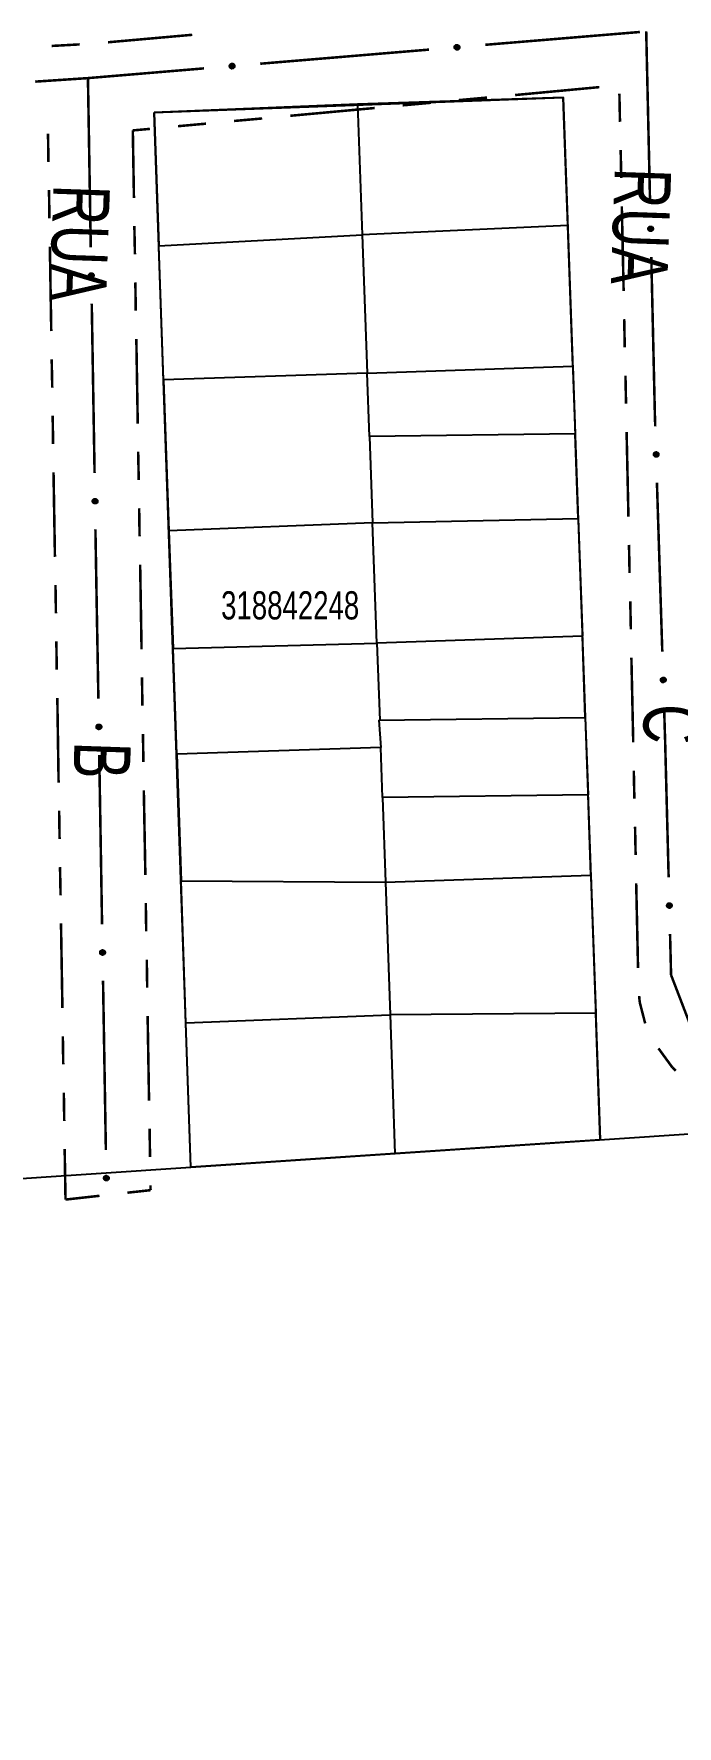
# Model space of a CAD drawing. Extents: x 204834 to 208707, y 4853033 to 4855981.
# Drawn here: x 205466.7 to 205512.3, y 4854742.3 to 4854862.3 of the extents above; entities that cross this region are included whole.
import ezdxf

# ---------------------------------------------------------------- set-up
doc = ezdxf.new("R2010")
doc.units = 0
doc.header["$LTSCALE"] = 1.5
doc.header["$MEASUREMENT"] = 0
doc.linetypes.add('PHANTOMX2', pattern=[5, 2.5, -0.5, 0.5, -0.5, 0.5, -0.5])
for name, color, linetype in [('CD-MALHA-LOTES', 40, 'CONTINUOUS'), ('CD_TXT_QUADRA', 7, 'CONTINUOUS'), ('RU-QUADRAS', 6, 'CONTINUOUS'), ('SV-EIXO-RUA-N-PAV', 6, 'CONTINUOUS'), ('SV-RUA-NAO-PAV-S-GUIA-C-GUIA', 7, 'PHANTOMX2'), ('SV-TXT-RUA-PAV-S-GUIA-C-GUIA', 7, 'CONTINUOUS')]:
    doc.layers.add(name, color=color, linetype=linetype)
doc.styles.add('ARIAL', font='ARIAL.TTF')

msp = doc.modelspace()

# ---------------------------------------------------------------- linework, layer by layer
at = {"layer": 'CD-MALHA-LOTES', "linetype": 'Continuous', "flags": 128}
for points in [[(205489.6, 4854857.3), (205475.2, 4854856.72)], [(205504.19, 4854857.78), (205489.6, 4854857.3)], [(205489.6, 4854857.3), (205489.93, 4854848.03)], [(205504.51, 4854848.7), (205504.19, 4854857.78)], [(205475.2, 4854856.72), (205475.53, 4854847.26)], [(205504.51, 4854848.7), (205489.93, 4854848.03)], [(205504.87, 4854838.73), (205504.51, 4854848.7)], [(205475.53, 4854847.26), (205489.93, 4854848.03)], [(205475.86, 4854837.76), (205475.53, 4854847.26)], [(205489.93, 4854848.03), (205490.29, 4854838.24)], [(205490.29, 4854838.24), (205475.86, 4854837.76)], [(205475.86, 4854837.76), (205476.24, 4854827.05)], [(205490.29, 4854838.24), (205504.87, 4854838.73)], [(205490.45, 4854833.73), (205490.29, 4854838.24)], [(205504.87, 4854838.73), (205505.04, 4854833.93)], [(205505.04, 4854833.93), (205490.45, 4854833.73)], [(205490.45, 4854833.73), (205490.67, 4854827.63)], [(205505.25, 4854827.93), (205505.04, 4854833.93)], [(205490.67, 4854827.63), (205476.24, 4854827.05)], [(205476.24, 4854827.05), (205476.53, 4854818.7)], [(205490.67, 4854827.63), (205505.25, 4854827.93)], [(205490.98, 4854819.1), (205490.67, 4854827.63)], [(205505.25, 4854827.93), (205505.55, 4854819.58)], [(205476.53, 4854818.7), (205490.98, 4854819.1)], [(205476.79, 4854811.22), (205476.53, 4854818.7)], [(205505.55, 4854819.58), (205490.98, 4854819.1)], [(205490.98, 4854819.1), (205491.18, 4854813.63)], [(205505.75, 4854813.82), (205505.55, 4854819.58)], [(205491.13, 4854813.63), (205505.75, 4854813.82)], [(205491.13, 4854813.63), (205491.25, 4854811.7)], [(205505.75, 4854813.82), (205505.95, 4854808.34)], [(205491.25, 4854811.7), (205476.79, 4854811.22)], [(205476.79, 4854811.22), (205477.1, 4854802.24)], [(205491.38, 4854808.15), (205491.25, 4854811.7)], [(205505.95, 4854808.34), (205491.38, 4854808.15)], [(205491.38, 4854808.15), (205491.59, 4854802.15)], [(205506.15, 4854802.64), (205505.95, 4854808.34)], [(205386.4, 4854699.58), (205386.47, 4854696.6), (205391.55, 4854697.28), (205391.22, 4854776.14), (205796.08, 4854803.23)], [(205477.1, 4854802.24), (205491.59, 4854802.15)], [(205477.45, 4854792.17), (205477.1, 4854802.24)], [(205491.59, 4854802.15), (205506.15, 4854802.64)], [(205491.59, 4854802.15), (205491.93, 4854792.75)], [(205506.15, 4854802.64), (205506.5, 4854792.85)], [(205477.45, 4854792.17), (205491.93, 4854792.75)], [(205477.8, 4854781.93), (205477.45, 4854792.17)], [(205506.5, 4854792.85), (205491.93, 4854792.75)], [(205491.93, 4854792.75), (205492.26, 4854782.9)], [(205506.8, 4854783.87), (205506.5, 4854792.85)]]:
    msp.add_lwpolyline(points, dxfattribs=at)
at = {"layer": 'RU-QUADRAS', "linetype": 'Continuous'}
msp.add_lwpolyline([(205475.2, 4854856.72), (205504.19, 4854857.78), (205506.8, 4854783.87), (205477.8, 4854781.93)], close=True, dxfattribs=at)
msp.add_lwpolyline([(205346.53, 4854246.15), (205280.22, 4854363.61, 0.007344), (205177.7, 4854509.57), (205175.67, 4854533.79), (205408.99, 4854550.53), (205400.61, 4854652.83), (205094.55, 4854628.75), (205081.29, 4854649.58), (205069.84, 4854648.26), (205059.8, 4854662.58), (205322.79, 4854693.02), (205386.4, 4854699.58), (205386.47, 4854696.6), (205391.55, 4854697.28), (205391.22, 4854776.14), (205796.08, 4854803.23), (206032.08, 4854817.08)], format="xyb", dxfattribs=at)
at = {"layer": 'SV-EIXO-RUA-N-PAV', "const_width": 0.18}
for points in [[(205498.66, 4854861.51), (205509.62, 4854862.42)], [(205510.07, 4854862.46), (205510.34, 4854850.46)], [(205482.71, 4854860.17), (205494.67, 4854861.17)], [(205469.76, 4854859.1), (205470.5, 4854859.15)], [(205470.5, 4854859.15), (205478.73, 4854859.84)], [(205470.5, 4854859.15), (205470.7, 4854847.15)], [(205466.76, 4854858.9), (205469.76, 4854859.1)], [(205510.43, 4854846.46), (205510.68, 4854835.47)], [(205470.77, 4854843.15), (205470.97, 4854831.15)], [(205510.68, 4854835.47), (205510.68, 4854835.38)], [(205510.68, 4854835.38), (205510.71, 4854834.47)], [(205510.83, 4854830.47), (205511.21, 4854818.48)], [(205471.03, 4854827.15), (205471.15, 4854820.16)], [(205471.15, 4854820.16), (205471.16, 4854819.67)], [(205471.16, 4854819.67), (205471.24, 4854815.16)], [(205511.34, 4854814.48), (205511.4, 4854812.48)], [(205511.4, 4854812.48), (205511.41, 4854812.22)], [(205471.3, 4854811.16), (205471.5, 4854799.16)], [(205511.41, 4854812.22), (205511.66, 4854802.48)], [(205511.76, 4854798.48), (205511.81, 4854796.48)], [(205511.81, 4854796.48), (205511.83, 4854795.57)], [(205511.83, 4854795.57), (205514.01, 4854789.89)], [(205471.57, 4854795.16), (205471.77, 4854783.16)]]:
    msp.add_lwpolyline(points, dxfattribs=at)
at = {"layer": 'SV-EIXO-RUA-N-PAV'}
for points in [[(205496.51, 4854861.44), (205496.54, 4854861.47), (205496.58, 4854861.5), (205496.61, 4854861.51), (205496.64, 4854861.52), (205496.68, 4854861.52), (205496.72, 4854861.51), (205496.75, 4854861.49), (205496.79, 4854861.46), (205496.82, 4854861.42), (205496.83, 4854861.39), (205496.84, 4854861.36), (205496.84, 4854861.32), (205496.83, 4854861.28), (205496.81, 4854861.25), (205496.78, 4854861.21), (205496.74, 4854861.18), (205496.71, 4854861.17), (205496.67, 4854861.17), (205496.64, 4854861.17), (205496.6, 4854861.17), (205496.56, 4854861.19), (205496.53, 4854861.22), (205496.5, 4854861.26), (205496.49, 4854861.29), (205496.48, 4854861.33), (205496.48, 4854861.36), (205496.49, 4854861.4), (205496.51, 4854861.44)], [(205480.57, 4854860.1), (205480.6, 4854860.14), (205480.63, 4854860.17), (205480.67, 4854860.18), (205480.7, 4854860.18), (205480.74, 4854860.18), (205480.77, 4854860.18), (205480.81, 4854860.16), (205480.85, 4854860.13), (205480.87, 4854860.09), (205480.89, 4854860.06), (205480.89, 4854860.02), (205480.89, 4854859.99), (205480.88, 4854859.95), (205480.86, 4854859.91), (205480.83, 4854859.88), (205480.8, 4854859.85), (205480.76, 4854859.84), (205480.73, 4854859.83), (205480.69, 4854859.83), (205480.66, 4854859.84), (205480.62, 4854859.86), (205480.58, 4854859.89), (205480.56, 4854859.92), (205480.55, 4854859.96), (205480.54, 4854859.99), (205480.54, 4854860.03), (205480.55, 4854860.06), (205480.57, 4854860.1)], [(205510.49, 4854848.61), (205510.53, 4854848.58), (205510.55, 4854848.54), (205510.56, 4854848.5), (205510.57, 4854848.47), (205510.56, 4854848.44), (205510.55, 4854848.4), (205510.53, 4854848.36), (205510.5, 4854848.33), (205510.46, 4854848.31), (205510.43, 4854848.29), (205510.39, 4854848.29), (205510.36, 4854848.29), (205510.32, 4854848.3), (205510.29, 4854848.32), (205510.25, 4854848.36), (205510.23, 4854848.39), (205510.22, 4854848.43), (205510.21, 4854848.46), (205510.21, 4854848.5), (205510.22, 4854848.53), (205510.25, 4854848.57), (205510.28, 4854848.6), (205510.31, 4854848.63), (205510.35, 4854848.64), (205510.38, 4854848.64), (205510.42, 4854848.64), (205510.46, 4854848.63), (205510.49, 4854848.61)], [(205470.84, 4854845.3), (205470.88, 4854845.26), (205470.9, 4854845.23), (205470.91, 4854845.19), (205470.91, 4854845.16), (205470.91, 4854845.12), (205470.9, 4854845.09), (205470.88, 4854845.05), (205470.85, 4854845.02), (205470.81, 4854844.99), (205470.78, 4854844.98), (205470.74, 4854844.98), (205470.71, 4854844.98), (205470.67, 4854844.99), (205470.63, 4854845.01), (205470.6, 4854845.05), (205470.57, 4854845.08), (205470.56, 4854845.12), (205470.56, 4854845.15), (205470.56, 4854845.19), (205470.57, 4854845.22), (205470.59, 4854845.26), (205470.63, 4854845.29), (205470.66, 4854845.32), (205470.7, 4854845.33), (205470.73, 4854845.33), (205470.77, 4854845.33), (205470.81, 4854845.32), (205470.84, 4854845.3)], [(205510.88, 4854832.62), (205510.91, 4854832.58), (205510.94, 4854832.55), (205510.95, 4854832.51), (205510.95, 4854832.48), (205510.95, 4854832.44), (205510.94, 4854832.41), (205510.92, 4854832.37), (205510.89, 4854832.33), (205510.85, 4854832.31), (205510.82, 4854832.3), (205510.78, 4854832.29), (205510.75, 4854832.3), (205510.71, 4854832.31), (205510.67, 4854832.33), (205510.64, 4854832.36), (205510.61, 4854832.4), (205510.6, 4854832.43), (205510.6, 4854832.47), (205510.6, 4854832.5), (205510.61, 4854832.54), (205510.63, 4854832.57), (205510.66, 4854832.61), (205510.7, 4854832.63), (205510.73, 4854832.64), (205510.77, 4854832.65), (205510.8, 4854832.65), (205510.84, 4854832.64), (205510.88, 4854832.62)], [(205471.11, 4854829.3), (205471.14, 4854829.27), (205471.17, 4854829.23), (205471.18, 4854829.19), (205471.18, 4854829.16), (205471.18, 4854829.12), (205471.17, 4854829.09), (205471.15, 4854829.05), (205471.12, 4854829.02), (205471.08, 4854829), (205471.04, 4854828.98), (205471.01, 4854828.98), (205470.97, 4854828.98), (205470.94, 4854828.99), (205470.9, 4854829.01), (205470.86, 4854829.05), (205470.84, 4854829.08), (205470.83, 4854829.12), (205470.83, 4854829.15), (205470.83, 4854829.19), (205470.84, 4854829.22), (205470.86, 4854829.26), (205470.9, 4854829.3), (205470.93, 4854829.32), (205470.97, 4854829.33), (205471, 4854829.33), (205471.04, 4854829.33), (205471.07, 4854829.32), (205471.11, 4854829.3)], [(205511.38, 4854816.62), (205511.42, 4854816.59), (205511.44, 4854816.55), (205511.45, 4854816.52), (205511.46, 4854816.48), (205511.45, 4854816.45), (205511.44, 4854816.41), (205511.42, 4854816.38), (205511.39, 4854816.34), (205511.35, 4854816.32), (205511.32, 4854816.31), (205511.28, 4854816.3), (205511.25, 4854816.3), (205511.21, 4854816.31), (205511.18, 4854816.33), (205511.14, 4854816.37), (205511.12, 4854816.4), (205511.11, 4854816.44), (205511.1, 4854816.47), (205511.11, 4854816.51), (205511.11, 4854816.54), (205511.13, 4854816.58), (205511.17, 4854816.62), (205511.2, 4854816.64), (205511.24, 4854816.65), (205511.27, 4854816.65), (205511.31, 4854816.65), (205511.34, 4854816.65), (205511.38, 4854816.62)], [(205471.38, 4854813.3), (205471.41, 4854813.27), (205471.44, 4854813.23), (205471.45, 4854813.2), (205471.45, 4854813.16), (205471.45, 4854813.13), (205471.44, 4854813.09), (205471.42, 4854813.06), (205471.38, 4854813.02), (205471.34, 4854813), (205471.31, 4854812.99), (205471.27, 4854812.98), (205471.24, 4854812.98), (205471.2, 4854813), (205471.17, 4854813.02), (205471.13, 4854813.05), (205471.11, 4854813.09), (205471.1, 4854813.12), (205471.1, 4854813.16), (205471.1, 4854813.19), (205471.11, 4854813.23), (205471.13, 4854813.26), (205471.16, 4854813.3), (205471.2, 4854813.32), (205471.23, 4854813.33), (205471.27, 4854813.33), (205471.3, 4854813.33), (205471.34, 4854813.32), (205471.38, 4854813.3)], [(205511.81, 4854800.63), (205511.85, 4854800.6), (205511.87, 4854800.56), (205511.88, 4854800.52), (205511.89, 4854800.49), (205511.88, 4854800.45), (205511.87, 4854800.42), (205511.85, 4854800.38), (205511.82, 4854800.35), (205511.78, 4854800.32), (205511.75, 4854800.31), (205511.71, 4854800.31), (205511.68, 4854800.31), (205511.64, 4854800.32), (205511.61, 4854800.34), (205511.57, 4854800.38), (205511.55, 4854800.41), (205511.54, 4854800.45), (205511.53, 4854800.48), (205511.54, 4854800.52), (205511.55, 4854800.55), (205511.57, 4854800.59), (205511.6, 4854800.62), (205511.63, 4854800.65), (205511.67, 4854800.66), (205511.7, 4854800.66), (205511.74, 4854800.66), (205511.78, 4854800.65), (205511.81, 4854800.63)], [(205471.64, 4854797.3), (205471.68, 4854797.27), (205471.7, 4854797.23), (205471.71, 4854797.2), (205471.71, 4854797.16), (205471.71, 4854797.13), (205471.7, 4854797.09), (205471.68, 4854797.06), (205471.65, 4854797.02), (205471.61, 4854797), (205471.58, 4854796.99), (205471.54, 4854796.98), (205471.51, 4854796.99), (205471.47, 4854797), (205471.43, 4854797.02), (205471.4, 4854797.05), (205471.37, 4854797.09), (205471.36, 4854797.12), (205471.36, 4854797.16), (205471.36, 4854797.2), (205471.37, 4854797.23), (205471.39, 4854797.27), (205471.43, 4854797.3), (205471.46, 4854797.32), (205471.5, 4854797.33), (205471.53, 4854797.34), (205471.57, 4854797.34), (205471.61, 4854797.33), (205471.64, 4854797.3)], [(205471.91, 4854781.31), (205471.94, 4854781.27), (205471.97, 4854781.24), (205471.98, 4854781.2), (205471.98, 4854781.17), (205471.98, 4854781.13), (205471.97, 4854781.1), (205471.95, 4854781.06), (205471.91, 4854781.02), (205471.88, 4854781), (205471.84, 4854780.99), (205471.81, 4854780.99), (205471.77, 4854780.99), (205471.74, 4854781), (205471.7, 4854781.02), (205471.66, 4854781.06), (205471.64, 4854781.09), (205471.63, 4854781.13), (205471.63, 4854781.16), (205471.63, 4854781.2), (205471.64, 4854781.23), (205471.66, 4854781.27), (205471.69, 4854781.3), (205471.73, 4854781.33), (205471.76, 4854781.34), (205471.8, 4854781.34), (205471.84, 4854781.34), (205471.87, 4854781.33), (205471.91, 4854781.31)]]:
    msp.add_lwpolyline(points, close=True, dxfattribs=at)
for points in [[(205496.48, 4854861.36), (205496.82, 4854861.42)], [(205496.48, 4854861.33), (205496.83, 4854861.39)], [(205496.49, 4854861.4), (205496.79, 4854861.46)], [(205496.49, 4854861.38), (205496.8, 4854861.44)], [(205496.49, 4854861.35), (205496.82, 4854861.41)], [(205496.49, 4854861.31), (205496.83, 4854861.37)], [(205496.49, 4854861.29), (205496.84, 4854861.36)], [(205496.5, 4854861.42), (205496.77, 4854861.47)], [(205496.5, 4854861.27), (205496.83, 4854861.34)], [(205496.5, 4854861.26), (205496.84, 4854861.32)], [(205496.51, 4854861.44), (205496.75, 4854861.49)], [(205496.52, 4854861.24), (205496.83, 4854861.3)], [(205496.53, 4854861.46), (205496.73, 4854861.5)], [(205496.53, 4854861.22), (205496.83, 4854861.28)], [(205496.54, 4854861.47), (205496.72, 4854861.51)], [(205496.55, 4854861.21), (205496.81, 4854861.27)], [(205496.56, 4854861.49), (205496.69, 4854861.51)], [(205496.56, 4854861.19), (205496.81, 4854861.25)], [(205496.58, 4854861.5), (205496.68, 4854861.52)], [(205496.59, 4854861.19), (205496.79, 4854861.23)], [(205496.6, 4854861.17), (205496.78, 4854861.21)], [(205496.62, 4854861.17), (205496.75, 4854861.2)], [(205496.64, 4854861.17), (205496.74, 4854861.18)], [(205480.54, 4854860.03), (205480.87, 4854860.09)], [(205480.54, 4854860.01), (205480.87, 4854860.08)], [(205480.54, 4854859.99), (205480.89, 4854860.06)], [(205480.55, 4854860.06), (205480.85, 4854860.13)], [(205480.55, 4854860.05), (205480.85, 4854860.11)], [(205480.55, 4854859.98), (205480.89, 4854860.04)], [(205480.55, 4854859.96), (205480.89, 4854860.02)], [(205480.55, 4854859.94), (205480.89, 4854860)], [(205480.56, 4854860.08), (205480.82, 4854860.14)], [(205480.56, 4854859.92), (205480.89, 4854859.99)], [(205480.57, 4854860.1), (205480.81, 4854860.16)], [(205480.57, 4854859.91), (205480.88, 4854859.97)], [(205480.58, 4854860.12), (205480.78, 4854860.17)], [(205480.58, 4854859.89), (205480.88, 4854859.95)], [(205480.6, 4854860.14), (205480.77, 4854860.18)], [(205480.61, 4854859.88), (205480.87, 4854859.93)], [(205480.62, 4854860.16), (205480.74, 4854860.18)], [(205480.62, 4854859.86), (205480.86, 4854859.91)], [(205480.63, 4854860.17), (205480.74, 4854860.18)], [(205480.64, 4854859.85), (205480.84, 4854859.89)], [(205480.66, 4854859.84), (205480.83, 4854859.88)], [(205480.68, 4854859.84), (205480.81, 4854859.86)], [(205480.69, 4854859.83), (205480.8, 4854859.85)], [(205510.21, 4854848.5), (205510.23, 4854848.39)], [(205510.22, 4854848.53), (205510.25, 4854848.36)], [(205510.22, 4854848.51), (205510.24, 4854848.38)], [(205510.24, 4854848.55), (205510.27, 4854848.35)], [(205510.25, 4854848.57), (205510.29, 4854848.32)], [(205510.26, 4854848.58), (205510.3, 4854848.32)], [(205510.28, 4854848.6), (205510.32, 4854848.3)], [(205510.3, 4854848.61), (205510.34, 4854848.3)], [(205510.31, 4854848.63), (205510.36, 4854848.29)], [(205510.33, 4854848.63), (205510.37, 4854848.29)], [(205510.35, 4854848.64), (205510.39, 4854848.29)], [(205510.37, 4854848.64), (205510.41, 4854848.29)], [(205510.38, 4854848.64), (205510.43, 4854848.29)], [(205510.4, 4854848.64), (205510.45, 4854848.3)], [(205510.42, 4854848.64), (205510.46, 4854848.31)], [(205510.44, 4854848.63), (205510.48, 4854848.32)], [(205510.46, 4854848.63), (205510.5, 4854848.33)], [(205510.47, 4854848.62), (205510.51, 4854848.35)], [(205510.49, 4854848.61), (205510.53, 4854848.36)], [(205510.51, 4854848.59), (205510.54, 4854848.39)], [(205510.53, 4854848.58), (205510.55, 4854848.4)], [(205510.54, 4854848.56), (205510.56, 4854848.43)], [(205510.55, 4854848.54), (205510.56, 4854848.44)], [(205470.56, 4854845.19), (205470.57, 4854845.08)], [(205470.57, 4854845.22), (205470.6, 4854845.05)], [(205470.57, 4854845.2), (205470.59, 4854845.07)], [(205470.59, 4854845.26), (205470.63, 4854845.01)], [(205470.59, 4854845.24), (205470.61, 4854845.04)], [(205470.61, 4854845.27), (205470.65, 4854845)], [(205470.63, 4854845.29), (205470.67, 4854844.99)], [(205470.65, 4854845.3), (205470.69, 4854844.99)], [(205470.66, 4854845.32), (205470.71, 4854844.98)], [(205470.68, 4854845.32), (205470.72, 4854844.98)], [(205470.7, 4854845.33), (205470.74, 4854844.98)], [(205470.72, 4854845.33), (205470.75, 4854844.98)], [(205470.73, 4854845.33), (205470.78, 4854844.98)], [(205470.75, 4854845.33), (205470.79, 4854844.99)], [(205470.77, 4854845.33), (205470.81, 4854844.99)], [(205470.79, 4854845.32), (205470.83, 4854845.01)], [(205470.81, 4854845.32), (205470.85, 4854845.02)], [(205470.82, 4854845.31), (205470.86, 4854845.04)], [(205470.84, 4854845.3), (205470.88, 4854845.05)], [(205470.86, 4854845.28), (205470.89, 4854845.08)], [(205470.88, 4854845.26), (205470.9, 4854845.09)], [(205470.89, 4854845.24), (205470.91, 4854845.11)], [(205470.9, 4854845.23), (205470.91, 4854845.12)], [(205510.6, 4854832.5), (205510.61, 4854832.4)], [(205510.61, 4854832.54), (205510.64, 4854832.36)], [(205510.61, 4854832.52), (205510.62, 4854832.38)], [(205510.62, 4854832.55), (205510.65, 4854832.35)], [(205510.63, 4854832.57), (205510.67, 4854832.33)], [(205510.65, 4854832.59), (205510.69, 4854832.32)], [(205510.66, 4854832.61), (205510.71, 4854832.31)], [(205510.68, 4854832.62), (205510.73, 4854832.31)], [(205510.7, 4854832.63), (205510.75, 4854832.3)], [(205510.72, 4854832.63), (205510.76, 4854832.3)], [(205510.73, 4854832.64), (205510.78, 4854832.29)], [(205510.75, 4854832.64), (205510.8, 4854832.3)], [(205510.77, 4854832.65), (205510.82, 4854832.3)], [(205510.79, 4854832.64), (205510.83, 4854832.31)], [(205510.8, 4854832.65), (205510.85, 4854832.31)], [(205510.82, 4854832.64), (205510.87, 4854832.33)], [(205510.84, 4854832.64), (205510.89, 4854832.33)], [(205510.86, 4854832.63), (205510.9, 4854832.36)], [(205510.88, 4854832.62), (205510.92, 4854832.37)], [(205510.9, 4854832.6), (205510.93, 4854832.4)], [(205510.91, 4854832.58), (205510.94, 4854832.41)], [(205510.93, 4854832.56), (205510.94, 4854832.43)], [(205510.94, 4854832.55), (205510.95, 4854832.44)], [(205470.84, 4854829.22), (205470.86, 4854829.05)], [(205470.85, 4854829.24), (205470.88, 4854829.04)], [(205470.86, 4854829.26), (205470.9, 4854829.01)], [(205470.88, 4854829.28), (205470.92, 4854829.01)], [(205470.9, 4854829.3), (205470.94, 4854828.99)], [(205470.91, 4854829.31), (205470.95, 4854828.99)], [(205470.93, 4854829.32), (205470.97, 4854828.98)], [(205470.95, 4854829.32), (205470.99, 4854828.98)], [(205470.97, 4854829.33), (205471.01, 4854828.98)], [(205470.98, 4854829.33), (205471.02, 4854828.98)], [(205471, 4854829.33), (205471.04, 4854828.98)], [(205471.02, 4854829.33), (205471.06, 4854828.99)], [(205471.04, 4854829.33), (205471.08, 4854829)], [(205471.05, 4854829.32), (205471.1, 4854829.01)], [(205471.07, 4854829.32), (205471.12, 4854829.02)], [(205471.09, 4854829.31), (205471.13, 4854829.04)], [(205471.11, 4854829.3), (205471.15, 4854829.05)], [(205471.13, 4854829.28), (205471.16, 4854829.08)], [(205471.14, 4854829.27), (205471.17, 4854829.09)], [(205471.16, 4854829.25), (205471.17, 4854829.12)], [(205471.17, 4854829.23), (205471.18, 4854829.12)], [(205470.83, 4854829.19), (205470.84, 4854829.08)], [(205470.84, 4854829.2), (205470.85, 4854829.07)], [(205511.11, 4854816.54), (205511.14, 4854816.37)], [(205511.11, 4854816.52), (205511.13, 4854816.39)], [(205511.11, 4854816.51), (205511.12, 4854816.4)], [(205511.13, 4854816.58), (205511.18, 4854816.33)], [(205511.13, 4854816.56), (205511.16, 4854816.36)], [(205511.15, 4854816.6), (205511.19, 4854816.33)], [(205511.17, 4854816.62), (205511.21, 4854816.31)], [(205511.19, 4854816.63), (205511.23, 4854816.31)], [(205511.2, 4854816.64), (205511.25, 4854816.3)], [(205511.22, 4854816.64), (205511.27, 4854816.31)], [(205511.24, 4854816.65), (205511.28, 4854816.3)], [(205511.26, 4854816.65), (205511.3, 4854816.31)], [(205511.27, 4854816.65), (205511.32, 4854816.31)], [(205511.29, 4854816.65), (205511.34, 4854816.32)], [(205511.31, 4854816.65), (205511.35, 4854816.32)], [(205511.33, 4854816.64), (205511.37, 4854816.33)], [(205511.34, 4854816.65), (205511.39, 4854816.34)], [(205511.36, 4854816.63), (205511.41, 4854816.36)], [(205511.38, 4854816.62), (205511.42, 4854816.38)], [(205511.4, 4854816.6), (205511.43, 4854816.4)], [(205511.42, 4854816.59), (205511.44, 4854816.41)], [(205511.43, 4854816.57), (205511.45, 4854816.44)], [(205511.44, 4854816.55), (205511.45, 4854816.45)], [(205471.1, 4854813.21), (205471.12, 4854813.07)], [(205471.1, 4854813.19), (205471.11, 4854813.09)], [(205471.11, 4854813.23), (205471.13, 4854813.05)], [(205471.12, 4854813.24), (205471.15, 4854813.04)], [(205471.13, 4854813.26), (205471.17, 4854813.02)], [(205471.15, 4854813.28), (205471.18, 4854813.01)], [(205471.16, 4854813.3), (205471.2, 4854813)], [(205471.18, 4854813.31), (205471.22, 4854812.99)], [(205471.2, 4854813.32), (205471.24, 4854812.98)], [(205471.22, 4854813.32), (205471.26, 4854812.99)], [(205471.23, 4854813.33), (205471.27, 4854812.98)], [(205471.25, 4854813.33), (205471.29, 4854812.98)], [(205471.27, 4854813.33), (205471.31, 4854812.99)], [(205471.29, 4854813.33), (205471.33, 4854813)], [(205471.3, 4854813.33), (205471.34, 4854813)], [(205471.32, 4854813.32), (205471.36, 4854813.01)], [(205471.34, 4854813.32), (205471.38, 4854813.02)], [(205471.36, 4854813.31), (205471.4, 4854813.04)], [(205471.38, 4854813.3), (205471.42, 4854813.06)], [(205471.39, 4854813.28), (205471.43, 4854813.08)], [(205471.41, 4854813.27), (205471.44, 4854813.09)], [(205471.43, 4854813.25), (205471.44, 4854813.12)], [(205471.44, 4854813.23), (205471.45, 4854813.13)], [(205511.54, 4854800.53), (205511.56, 4854800.4)], [(205511.54, 4854800.52), (205511.55, 4854800.41)], [(205511.55, 4854800.55), (205511.57, 4854800.38)], [(205511.56, 4854800.56), (205511.59, 4854800.37)], [(205511.57, 4854800.59), (205511.61, 4854800.34)], [(205511.58, 4854800.6), (205511.62, 4854800.33)], [(205511.6, 4854800.62), (205511.64, 4854800.32)], [(205511.62, 4854800.63), (205511.66, 4854800.32)], [(205511.63, 4854800.65), (205511.68, 4854800.31)], [(205511.65, 4854800.65), (205511.7, 4854800.31)], [(205511.67, 4854800.66), (205511.71, 4854800.31)], [(205511.69, 4854800.66), (205511.73, 4854800.31)], [(205511.7, 4854800.66), (205511.75, 4854800.31)], [(205511.72, 4854800.66), (205511.77, 4854800.32)], [(205511.74, 4854800.66), (205511.78, 4854800.32)], [(205511.76, 4854800.65), (205511.8, 4854800.34)], [(205511.78, 4854800.65), (205511.82, 4854800.35)], [(205511.79, 4854800.64), (205511.84, 4854800.37)], [(205511.81, 4854800.63), (205511.85, 4854800.38)], [(205511.83, 4854800.61), (205511.86, 4854800.41)], [(205511.85, 4854800.6), (205511.87, 4854800.42)], [(205511.86, 4854800.57), (205511.88, 4854800.45)], [(205511.87, 4854800.56), (205511.88, 4854800.45)], [(205471.36, 4854797.2), (205471.37, 4854797.09)], [(205471.37, 4854797.23), (205471.4, 4854797.05)], [(205471.37, 4854797.21), (205471.39, 4854797.08)], [(205471.39, 4854797.27), (205471.43, 4854797.02)], [(205471.39, 4854797.24), (205471.41, 4854797.04)], [(205471.41, 4854797.28), (205471.45, 4854797.01)], [(205471.43, 4854797.3), (205471.47, 4854797)], [(205471.45, 4854797.31), (205471.49, 4854797)], [(205471.46, 4854797.32), (205471.51, 4854796.99)], [(205471.48, 4854797.33), (205471.52, 4854796.99)], [(205471.5, 4854797.33), (205471.54, 4854796.98)], [(205471.52, 4854797.33), (205471.55, 4854796.99)], [(205471.53, 4854797.34), (205471.58, 4854796.99)], [(205471.55, 4854797.33), (205471.59, 4854797)], [(205471.57, 4854797.34), (205471.61, 4854797)], [(205471.59, 4854797.33), (205471.63, 4854797.02)], [(205471.61, 4854797.33), (205471.65, 4854797.02)], [(205471.62, 4854797.31), (205471.66, 4854797.04)], [(205471.64, 4854797.3), (205471.68, 4854797.06)], [(205471.66, 4854797.29), (205471.69, 4854797.08)], [(205471.68, 4854797.27), (205471.7, 4854797.09)], [(205471.69, 4854797.25), (205471.71, 4854797.12)], [(205471.7, 4854797.23), (205471.71, 4854797.13)], [(205471.64, 4854781.23), (205471.66, 4854781.06)], [(205471.65, 4854781.24), (205471.68, 4854781.05)], [(205471.66, 4854781.27), (205471.7, 4854781.02)], [(205471.68, 4854781.28), (205471.72, 4854781.01)], [(205471.69, 4854781.3), (205471.74, 4854781)], [(205471.71, 4854781.31), (205471.75, 4854781)], [(205471.73, 4854781.33), (205471.77, 4854780.99)], [(205471.75, 4854781.33), (205471.79, 4854780.99)], [(205471.76, 4854781.34), (205471.81, 4854780.99)], [(205471.78, 4854781.34), (205471.82, 4854780.99)], [(205471.8, 4854781.34), (205471.84, 4854780.99)], [(205471.82, 4854781.33), (205471.86, 4854781)], [(205471.84, 4854781.34), (205471.88, 4854781)], [(205471.85, 4854781.33), (205471.9, 4854781.02)], [(205471.87, 4854781.33), (205471.91, 4854781.02)], [(205471.89, 4854781.32), (205471.93, 4854781.05)], [(205471.91, 4854781.31), (205471.95, 4854781.06)], [(205471.93, 4854781.29), (205471.96, 4854781.09)], [(205471.94, 4854781.27), (205471.97, 4854781.1)], [(205471.96, 4854781.25), (205471.97, 4854781.12)], [(205471.97, 4854781.24), (205471.98, 4854781.13)], [(205471.63, 4854781.2), (205471.64, 4854781.09)], [(205471.64, 4854781.21), (205471.65, 4854781.08)]]:
    msp.add_lwpolyline(points, dxfattribs=at)
at = {"layer": 'SV-RUA-NAO-PAV-S-GUIA-C-GUIA', "const_width": 0.18}
for points in [[(205469.92, 4854861.54), (205467.93, 4854861.43)], [(205477.89, 4854862.22), (205471.92, 4854861.69)], [(205506.75, 4854858.51), (205500.78, 4854857.95)], [(205508.21, 4854856.05), (205508.17, 4854858.05)], [(205490.82, 4854857.03), (205484.85, 4854856.48)], [(205494.8, 4854857.4), (205492.81, 4854857.22)], [(205498.79, 4854857.77), (205496.79, 4854857.59)], [(205474.89, 4854855.55), (205473.89, 4854855.46)], [(205478.87, 4854855.92), (205476.88, 4854855.74)], [(205482.85, 4854856.29), (205480.86, 4854856.11)], [(205467.7, 4854853.21), (205467.67, 4854855.21)], [(205473.89, 4854855.46), (205473.68, 4854855.44)], [(205473.68, 4854855.44), (205473.76, 4854850.65)], [(205508.3, 4854852.06), (205508.26, 4854854.05)], [(205467.77, 4854849.21), (205467.74, 4854851.21)], [(205508.47, 4854844.06), (205508.34, 4854850.06)], [(205473.79, 4854848.66), (205473.83, 4854846.66)], [(205467.9, 4854841.21), (205467.8, 4854847.21)], [(205473.86, 4854844.66), (205473.89, 4854842.66)], [(205508.55, 4854840.06), (205508.51, 4854842.06)], [(205473.93, 4854840.66), (205474.03, 4854834.66)], [(205467.97, 4854837.21), (205467.93, 4854839.21)], [(205508.64, 4854836.06), (205508.6, 4854838.06)], [(205468.03, 4854833.21), (205468, 4854835.21)], [(205508.81, 4854828.06), (205508.68, 4854834.06)], [(205474.06, 4854832.66), (205474.1, 4854830.66)], [(205468.16, 4854825.21), (205468.06, 4854831.21)], [(205474.13, 4854828.66), (205474.16, 4854826.66)], [(205508.89, 4854824.06), (205508.85, 4854826.06)], [(205474.2, 4854824.66), (205474.3, 4854818.66)], [(205468.23, 4854821.21), (205468.2, 4854823.21)], [(205508.98, 4854820.06), (205508.94, 4854822.06)], [(205468.29, 4854817.21), (205468.26, 4854819.21)], [(205509.15, 4854812.06), (205509.02, 4854818.06)], [(205474.33, 4854816.66), (205474.36, 4854814.66)], [(205468.42, 4854809.21), (205468.33, 4854815.21)], [(205474.4, 4854812.66), (205474.43, 4854810.66)], [(205509.23, 4854808.07), (205509.19, 4854810.06)], [(205474.46, 4854808.66), (205474.57, 4854802.66)], [(205468.49, 4854805.21), (205468.46, 4854807.21)], [(205509.32, 4854804.07), (205509.28, 4854806.07)], [(205468.56, 4854801.22), (205468.52, 4854803.21)], [(205509.49, 4854796.07), (205509.36, 4854802.07)], [(205474.6, 4854800.66), (205474.63, 4854798.66)], [(205468.69, 4854793.22), (205468.59, 4854799.22)], [(205474.67, 4854796.66), (205474.7, 4854794.66)], [(205509.61, 4854793.63), (205509.57, 4854794.07)], [(205509.75, 4854793.09), (205509.61, 4854793.63)], [(205474.73, 4854792.66), (205474.83, 4854786.66)], [(205509.99, 4854792.16), (205509.75, 4854793.09)], [(205510.01, 4854792.13), (205509.99, 4854792.16)], [(205468.75, 4854789.22), (205468.72, 4854791.22)], [(205511.93, 4854789), (205510.94, 4854790.36)], [(205512.16, 4854788.78), (205511.93, 4854789)], [(205468.82, 4854785.22), (205468.79, 4854787.22)], [(205474.87, 4854784.66), (205474.9, 4854782.66)], [(205468.91, 4854779.64), (205468.85, 4854783.22)], [(205474.94, 4854780.31), (205473.3, 4854780.13)], [(205474.93, 4854780.66), (205474.94, 4854780.31)], [(205469.33, 4854779.69), (205468.91, 4854779.64)], [(205471.32, 4854779.91), (205469.33, 4854779.69)]]:
    msp.add_lwpolyline(points, dxfattribs=at)

# ---------------------------------------------------------------- texts
at = {"layer": 'CD_TXT_QUADRA', "style": 'ARIAL', "width": 0.7}
msp.add_text('318842248', height=2, dxfattribs=at).set_placement((205479.94, 4854820.77))
at = {"layer": 'SV-TXT-RUA-PAV-S-GUIA-C-GUIA', "style": 'ARIAL', "width": 0.7}
for s, p in [('RUA', (205507.85, 4854852.83)), ('RUA', (205468.07, 4854851.64)), ('C', (205509.93, 4854814.83)), ('B', (205469.55, 4854812.15))]:
    msp.add_text(s, height=4, rotation=268, dxfattribs=at).set_placement(p)

doc.saveas('drawing.dxf')
